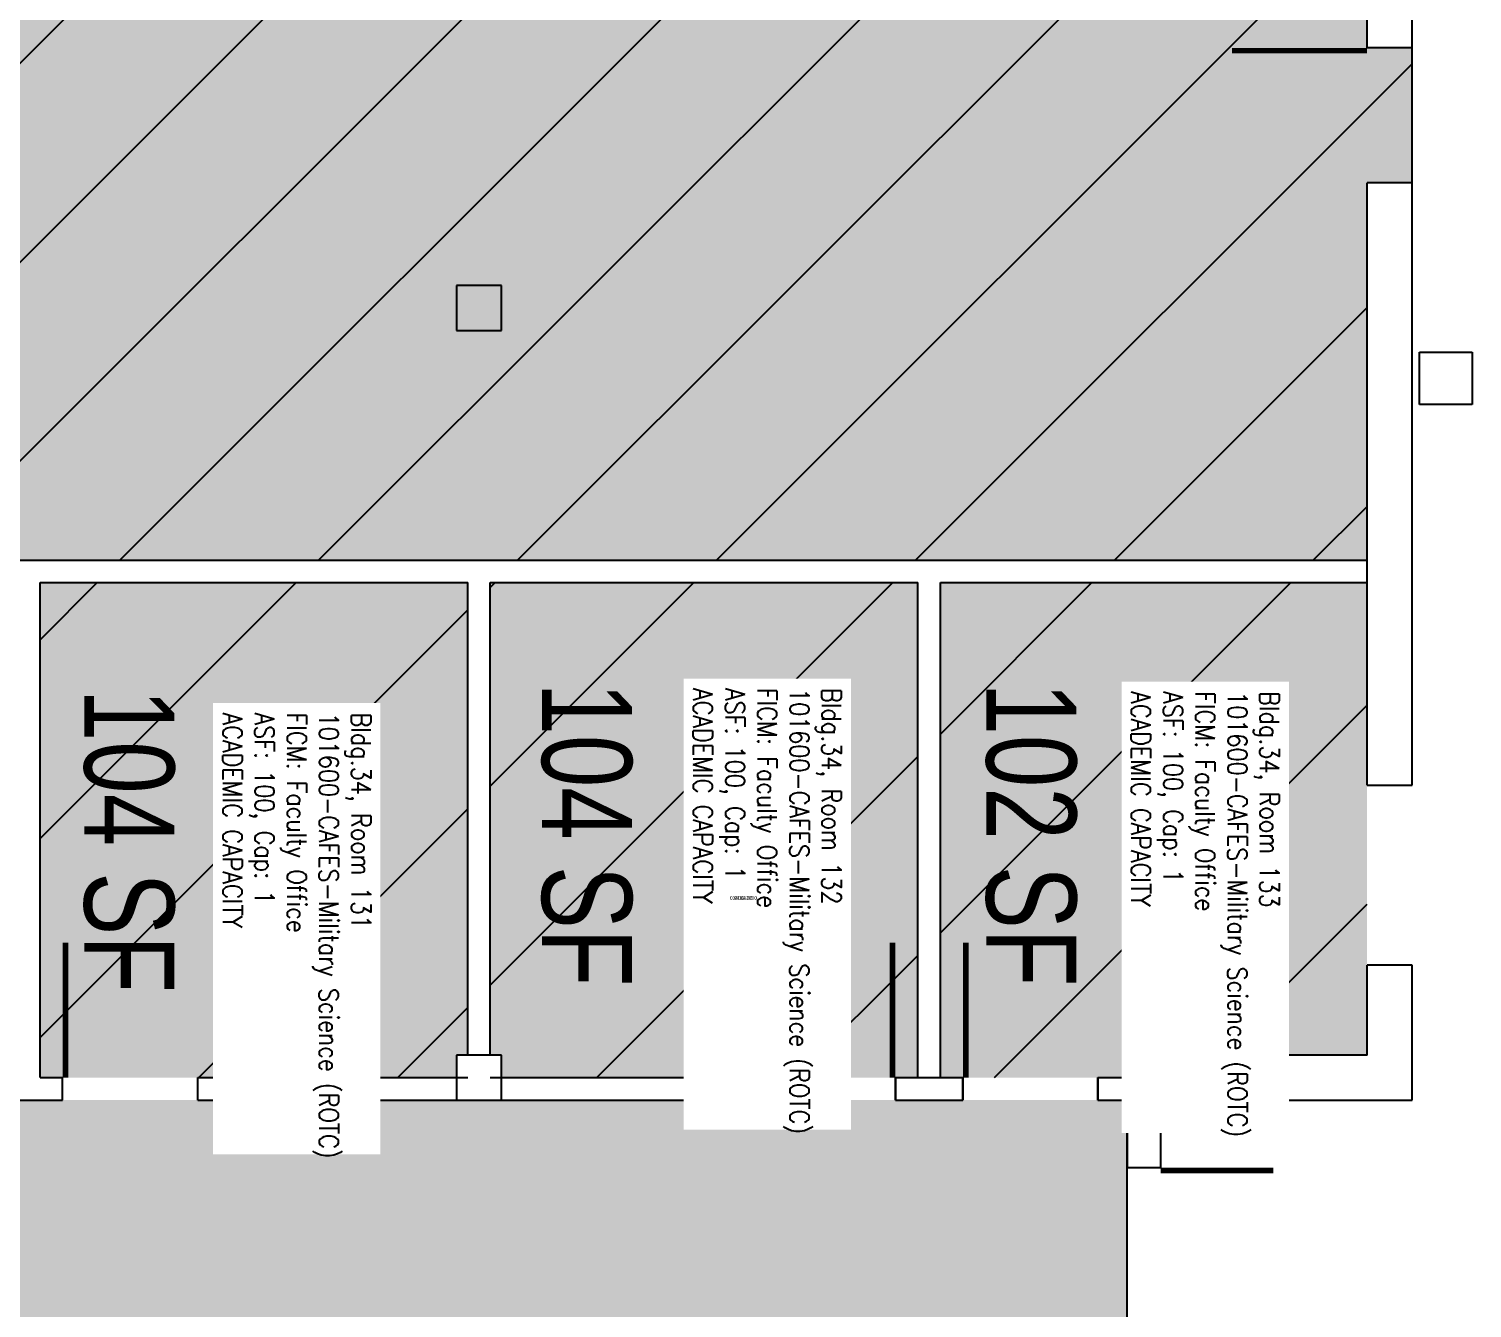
# Model space of a CAD drawing. Header units: inches. Extents: x -726 to 3772, y 0 to 2633.
# Drawn here: x 1805.2 to 2190, y 887.5 to 1228.7 of the extents above; entities that cross this region are included whole.
import ezdxf
from ezdxf.enums import TextEntityAlignment as Align

# ---------------------------------------------------------------- set-up
doc = ezdxf.new("R2010")
doc.units = ezdxf.units.IN
doc.header["$LTSCALE"] = 10
doc.header["$MEASUREMENT"] = 0
for name, color, linetype in [('A-DOOR', 2, 'CONTINUOUS'), ('A-IDEN-RNUM', 7, 'CONTINUOUS'), ('A-IDEN-SNUM', 4, 'CONTINUOUS'), ('A-IDEN-VNUM', 4, 'CONTINUOUS'), ('A-WALL', 5, 'CONTINUOUS'), ('AREA-TEXT', 3, 'CONTINUOUS'), ('Rooms-Capacity', 4, 'CONTINUOUS'), ('Rooms-Category-Color', 7, 'CONTINUOUS'), ('Rooms-College-Color', 7, 'CONTINUOUS'), ('Rooms-Department-Color', 7, 'CONTINUOUS'), ('Rooms-Division-Color', 7, 'CONTINUOUS'), ('Rooms-Information', 7, 'CONTINUOUS')]:
    doc.layers.add(name, color=color, linetype=linetype)
doc.styles.add('AREA', font='arial.ttf', dxfattribs={"width": 0.75, "height": 24})
doc.styles.add('ROOMSNUMBER', font='txt', dxfattribs={"height": 0.03})
doc.styles.add('ROOMVNUMBER', font='simplex.shx', dxfattribs={"width": 0.85})

msp = doc.modelspace()

# ---------------------------------------------------------------- hatches: boundary and pattern name
at = {"layer": 'Rooms-Capacity'}
h = msp.add_hatch(dxfattribs=at)
h.set_pattern_fill('ANSI31', color=256, scale=300, style=0)
h.paths.add_polyline_path([(2162, 1421.5), (2162, 1539.5), (2162, 1551.5), (2069, 1551.5), (1994, 1551.5), (1958, 1551.5), (1774, 1551.5), (1688.5, 1551.5), (1688.5, 1498.5), (1688.5, 1462.5), (1688.5, 1448.5), (1688.5, 1412.5), (1688.5, 1346.5), (1688.5, 1310.5), (1688.5, 1087), (2162, 1087), (2162, 1187.63), (2174, 1187.63), (2174, 1223.63), (2162, 1223.63)])
h = msp.add_hatch(dxfattribs=at)
h.set_pattern_fill('ANSI31', color=256, scale=300, style=0)
h.paths.add_polyline_path([(1922.25, 1081), (1808.25, 1081), (1808.25, 949), (1814.25, 949), (1808.25, 949), (1850.25, 949), (1919.25, 949), (1919.25, 955), (1922.25, 955)])
h = msp.add_hatch(dxfattribs=at)
h.set_pattern_fill('ANSI31', color=256, scale=300, style=0)
h.paths.add_polyline_path([(2042.25, 1081), (1928.25, 1081), (1928.25, 955), (1931.25, 955), (1931.25, 949), (2000.25, 949), (2036.25, 949), (2042.25, 949)])
h = msp.add_hatch(dxfattribs=at)
h.set_pattern_fill('ANSI31', color=256, scale=300, style=0)
h.paths.add_polyline_path([(2162, 979), (2162, 1027), (2162, 1081), (2048.25, 1081), (2048.25, 949), (2054.25, 949), (2090.25, 949), (2098, 949), (2098, 955), (2162, 955)])
at = {"layer": 'Rooms-Category-Color', "true_color": 0xe3f498}
msp.add_hatch(color=61, dxfattribs=at).paths.add_polyline_path([(2162, 1421.5), (2162, 1539.5), (2162, 1551.5), (2069, 1551.5), (1994, 1551.5), (1958, 1551.5), (1774, 1551.5), (1688.5, 1551.5), (1688.5, 1498.5), (1688.5, 1462.5), (1688.5, 1448.5), (1688.5, 1412.5), (1688.5, 1346.5), (1688.5, 1310.5), (1688.5, 1087), (2162, 1087), (2162, 1187.63), (2174, 1187.63), (2174, 1223.63), (2162, 1223.63)])
at = {"layer": 'Rooms-Category-Color', "true_color": 0xfa9ba3}
for points in [[(1922.25, 1081), (1808.25, 1081), (1808.25, 949), (1814.25, 949), (1808.25, 949), (1850.25, 949), (1919.25, 949), (1919.25, 955), (1922.25, 955)], [(2042.25, 1081), (1928.25, 1081), (1928.25, 955), (1931.25, 955), (1931.25, 949), (2000.25, 949), (2036.25, 949), (2042.25, 949)], [(2162, 979), (2162, 1027), (2162, 1081), (2048.25, 1081), (2048.25, 949), (2054.25, 949), (2090.25, 949), (2098, 949), (2098, 955), (2162, 955)]]:
    msp.add_hatch(color=241, dxfattribs=at).paths.add_polyline_path(points)
at = {"layer": 'Rooms-Category-Color', "true_color": 0xadadad}
h = msp.add_hatch(color=253, dxfattribs=at)
edge = h.paths.add_edge_path()
edge.add_line((2098, 925), (2098, 943))
edge.add_line((2098, 943), (-166, 943))
edge.add_line((-166, 943), (-227, 943))
edge.add_line((-227, 943), (-227, 909))
edge.add_line((-227, 909), (-227, 877))
edge.add_line((-227, 877), (-227, 847))
edge.add_line((-227, 847), (-227, 819))
edge.add_line((-227, 819), (-233, 819))
edge.add_line((-233, 819), (-233, 795))
edge.add_line((-233, 795), (-231, 759))
edge.add_line((-231, 759), (-231, 745))
edge.add_line((-231, 745), (-182.5, 745))
edge.add_line((-182.5, 745), (-146.5, 745))
edge.add_line((-146.5, 745), (-138.5, 745))
edge.add_line((-138.5, 745), (-138.5, 763))
edge.add_arc((-54.5, 763), 84, 90, 180, ccw=False)
edge.add_line((-54.5, 847), (12.5, 847))
edge.add_line((12.5, 847), (48.5, 847))
edge.add_line((48.5, 847), (173.5, 847))
edge.add_line((173.5, 847), (209.5, 847))
edge.add_line((209.5, 847), (369.5, 847))
edge.add_line((369.5, 847), (501.5, 847))
edge.add_line((501.5, 847), (543.5, 847))
edge.add_line((543.5, 847), (579.5, 847))
edge.add_line((579.5, 847), (725.5, 847))
edge.add_line((725.5, 847), (761.5, 847))
edge.add_line((761.5, 847), (813.5, 847))
edge.add_line((813.5, 847), (899.5, 847))
edge.add_line((899.5, 847), (935.5, 847))
edge.add_line((935.5, 847), (1088, 847))
edge.add_line((1088, 847), (1124, 847))
edge.add_line((1124, 847), (1206, 847))
edge.add_line((1206, 847), (1206, 841))
edge.add_line((1206, 841), (1240, 841))
edge.add_line((1240, 841), (1240, 847))
edge.add_line((1240, 847), (1251.97, 847))
edge.add_line((1251.97, 847), (1287.97, 847))
edge.add_line((1287.97, 847), (1371.97, 847))
edge.add_line((1371.97, 847), (1407.97, 847))
edge.add_line((1407.97, 847), (1552.11, 847))
edge.add_line((1552.11, 847), (1588.11, 847))
edge.add_line((1588.11, 847), (1632.5, 847))
edge.add_line((1632.5, 847), (1664.5, 847))
edge.add_line((1664.5, 847), (1688.5, 847))
edge.add_line((1688.5, 847), (1688.5, 844))
edge.add_line((1688.5, 844), (1929, 844))
edge.add_line((1929, 844), (1929, 844.09))
edge.add_line((1929, 844.09), (1989, 844))
edge.add_line((1989, 844), (2098, 844))
edge.add_line((2098, 844), (2098, 865))
edge.add_line((2098, 865), (2098, 925))
at = {"layer": 'Rooms-College-Color', "true_color": 0xe3f498}
msp.add_hatch(color=61, dxfattribs=at).paths.add_polyline_path([(2162, 1421.5), (2162, 1539.5), (2162, 1551.5), (2069, 1551.5), (1994, 1551.5), (1958, 1551.5), (1774, 1551.5), (1688.5, 1551.5), (1688.5, 1498.5), (1688.5, 1462.5), (1688.5, 1448.5), (1688.5, 1412.5), (1688.5, 1346.5), (1688.5, 1310.5), (1688.5, 1087), (2162, 1087), (2162, 1187.63), (2174, 1187.63), (2174, 1223.63), (2162, 1223.63)])
at = {"layer": 'Rooms-College-Color', "true_color": 0xe3c5e1}
for points in [[(1922.25, 1081), (1808.25, 1081), (1808.25, 949), (1814.25, 949), (1808.25, 949), (1850.25, 949), (1919.25, 949), (1919.25, 955), (1922.25, 955)], [(2042.25, 1081), (1928.25, 1081), (1928.25, 955), (1931.25, 955), (1931.25, 949), (2000.25, 949), (2036.25, 949), (2042.25, 949)], [(2162, 979), (2162, 1027), (2162, 1081), (2048.25, 1081), (2048.25, 949), (2054.25, 949), (2090.25, 949), (2098, 949), (2098, 955), (2162, 955)]]:
    msp.add_hatch(color=254, dxfattribs=at).paths.add_polyline_path(points)
at = {"layer": 'Rooms-College-Color', "true_color": 0xadadad}
h = msp.add_hatch(color=253, dxfattribs=at)
edge = h.paths.add_edge_path()
edge.add_line((2098, 925), (2098, 943))
edge.add_line((2098, 943), (-166, 943))
edge.add_line((-166, 943), (-227, 943))
edge.add_line((-227, 943), (-227, 909))
edge.add_line((-227, 909), (-227, 877))
edge.add_line((-227, 877), (-227, 847))
edge.add_line((-227, 847), (-227, 819))
edge.add_line((-227, 819), (-233, 819))
edge.add_line((-233, 819), (-233, 795))
edge.add_line((-233, 795), (-231, 759))
edge.add_line((-231, 759), (-231, 745))
edge.add_line((-231, 745), (-182.5, 745))
edge.add_line((-182.5, 745), (-146.5, 745))
edge.add_line((-146.5, 745), (-138.5, 745))
edge.add_line((-138.5, 745), (-138.5, 763))
edge.add_arc((-54.5, 763), 84, 90, 180, ccw=False)
edge.add_line((-54.5, 847), (12.5, 847))
edge.add_line((12.5, 847), (48.5, 847))
edge.add_line((48.5, 847), (173.5, 847))
edge.add_line((173.5, 847), (209.5, 847))
edge.add_line((209.5, 847), (369.5, 847))
edge.add_line((369.5, 847), (501.5, 847))
edge.add_line((501.5, 847), (543.5, 847))
edge.add_line((543.5, 847), (579.5, 847))
edge.add_line((579.5, 847), (725.5, 847))
edge.add_line((725.5, 847), (761.5, 847))
edge.add_line((761.5, 847), (813.5, 847))
edge.add_line((813.5, 847), (899.5, 847))
edge.add_line((899.5, 847), (935.5, 847))
edge.add_line((935.5, 847), (1088, 847))
edge.add_line((1088, 847), (1124, 847))
edge.add_line((1124, 847), (1206, 847))
edge.add_line((1206, 847), (1206, 841))
edge.add_line((1206, 841), (1240, 841))
edge.add_line((1240, 841), (1240, 847))
edge.add_line((1240, 847), (1251.97, 847))
edge.add_line((1251.97, 847), (1287.97, 847))
edge.add_line((1287.97, 847), (1371.97, 847))
edge.add_line((1371.97, 847), (1407.97, 847))
edge.add_line((1407.97, 847), (1552.11, 847))
edge.add_line((1552.11, 847), (1588.11, 847))
edge.add_line((1588.11, 847), (1632.5, 847))
edge.add_line((1632.5, 847), (1664.5, 847))
edge.add_line((1664.5, 847), (1688.5, 847))
edge.add_line((1688.5, 847), (1688.5, 844))
edge.add_line((1688.5, 844), (1929, 844))
edge.add_line((1929, 844), (1929, 844.09))
edge.add_line((1929, 844.09), (1989, 844))
edge.add_line((1989, 844), (2098, 844))
edge.add_line((2098, 844), (2098, 865))
edge.add_line((2098, 865), (2098, 925))
at = {"layer": 'Rooms-Department-Color', "true_color": 0xe3f498}
msp.add_hatch(color=61, dxfattribs=at).paths.add_polyline_path([(2162, 1421.5), (2162, 1539.5), (2162, 1551.5), (2069, 1551.5), (1994, 1551.5), (1958, 1551.5), (1774, 1551.5), (1688.5, 1551.5), (1688.5, 1498.5), (1688.5, 1462.5), (1688.5, 1448.5), (1688.5, 1412.5), (1688.5, 1346.5), (1688.5, 1310.5), (1688.5, 1087), (2162, 1087), (2162, 1187.63), (2174, 1187.63), (2174, 1223.63), (2162, 1223.63)])
at = {"layer": 'Rooms-Department-Color', "true_color": 0xe3c5e1}
for points in [[(1922.25, 1081), (1808.25, 1081), (1808.25, 949), (1814.25, 949), (1808.25, 949), (1850.25, 949), (1919.25, 949), (1919.25, 955), (1922.25, 955)], [(2042.25, 1081), (1928.25, 1081), (1928.25, 955), (1931.25, 955), (1931.25, 949), (2000.25, 949), (2036.25, 949), (2042.25, 949)], [(2162, 979), (2162, 1027), (2162, 1081), (2048.25, 1081), (2048.25, 949), (2054.25, 949), (2090.25, 949), (2098, 949), (2098, 955), (2162, 955)]]:
    msp.add_hatch(color=254, dxfattribs=at).paths.add_polyline_path(points)
at = {"layer": 'Rooms-Department-Color', "true_color": 0xacacac}
h = msp.add_hatch(color=253, dxfattribs=at)
edge = h.paths.add_edge_path()
edge.add_line((2098, 925), (2098, 943))
edge.add_line((2098, 943), (-166, 943))
edge.add_line((-166, 943), (-227, 943))
edge.add_line((-227, 943), (-227, 909))
edge.add_line((-227, 909), (-227, 877))
edge.add_line((-227, 877), (-227, 847))
edge.add_line((-227, 847), (-227, 819))
edge.add_line((-227, 819), (-233, 819))
edge.add_line((-233, 819), (-233, 795))
edge.add_line((-233, 795), (-231, 759))
edge.add_line((-231, 759), (-231, 745))
edge.add_line((-231, 745), (-182.5, 745))
edge.add_line((-182.5, 745), (-146.5, 745))
edge.add_line((-146.5, 745), (-138.5, 745))
edge.add_line((-138.5, 745), (-138.5, 763))
edge.add_arc((-54.5, 763), 84, 90, 180, ccw=False)
edge.add_line((-54.5, 847), (12.5, 847))
edge.add_line((12.5, 847), (48.5, 847))
edge.add_line((48.5, 847), (173.5, 847))
edge.add_line((173.5, 847), (209.5, 847))
edge.add_line((209.5, 847), (369.5, 847))
edge.add_line((369.5, 847), (501.5, 847))
edge.add_line((501.5, 847), (543.5, 847))
edge.add_line((543.5, 847), (579.5, 847))
edge.add_line((579.5, 847), (725.5, 847))
edge.add_line((725.5, 847), (761.5, 847))
edge.add_line((761.5, 847), (813.5, 847))
edge.add_line((813.5, 847), (899.5, 847))
edge.add_line((899.5, 847), (935.5, 847))
edge.add_line((935.5, 847), (1088, 847))
edge.add_line((1088, 847), (1124, 847))
edge.add_line((1124, 847), (1206, 847))
edge.add_line((1206, 847), (1206, 841))
edge.add_line((1206, 841), (1240, 841))
edge.add_line((1240, 841), (1240, 847))
edge.add_line((1240, 847), (1251.97, 847))
edge.add_line((1251.97, 847), (1287.97, 847))
edge.add_line((1287.97, 847), (1371.97, 847))
edge.add_line((1371.97, 847), (1407.97, 847))
edge.add_line((1407.97, 847), (1552.11, 847))
edge.add_line((1552.11, 847), (1588.11, 847))
edge.add_line((1588.11, 847), (1632.5, 847))
edge.add_line((1632.5, 847), (1664.5, 847))
edge.add_line((1664.5, 847), (1688.5, 847))
edge.add_line((1688.5, 847), (1688.5, 844))
edge.add_line((1688.5, 844), (1929, 844))
edge.add_line((1929, 844), (1929, 844.09))
edge.add_line((1929, 844.09), (1989, 844))
edge.add_line((1989, 844), (2098, 844))
edge.add_line((2098, 844), (2098, 865))
edge.add_line((2098, 865), (2098, 925))
at = {"layer": 'Rooms-Division-Color', "true_color": 0xe3f498}
msp.add_hatch(color=61, dxfattribs=at).paths.add_polyline_path([(2162, 1421.5), (2162, 1539.5), (2162, 1551.5), (2069, 1551.5), (1994, 1551.5), (1958, 1551.5), (1774, 1551.5), (1688.5, 1551.5), (1688.5, 1498.5), (1688.5, 1462.5), (1688.5, 1448.5), (1688.5, 1412.5), (1688.5, 1346.5), (1688.5, 1310.5), (1688.5, 1087), (2162, 1087), (2162, 1187.63), (2174, 1187.63), (2174, 1223.63), (2162, 1223.63)])
at = {"layer": 'Rooms-Division-Color', "true_color": 0xe3c5e1}
for points in [[(1922.25, 1081), (1808.25, 1081), (1808.25, 949), (1814.25, 949), (1808.25, 949), (1850.25, 949), (1919.25, 949), (1919.25, 955), (1922.25, 955)], [(2042.25, 1081), (1928.25, 1081), (1928.25, 955), (1931.25, 955), (1931.25, 949), (2000.25, 949), (2036.25, 949), (2042.25, 949)], [(2162, 979), (2162, 1027), (2162, 1081), (2048.25, 1081), (2048.25, 949), (2054.25, 949), (2090.25, 949), (2098, 949), (2098, 955), (2162, 955)]]:
    msp.add_hatch(color=254, dxfattribs=at).paths.add_polyline_path(points)
at = {"layer": 'Rooms-Division-Color', "true_color": 0xadadad}
h = msp.add_hatch(color=253, dxfattribs=at)
edge = h.paths.add_edge_path()
edge.add_line((2098, 925), (2098, 943))
edge.add_line((2098, 943), (-166, 943))
edge.add_line((-166, 943), (-227, 943))
edge.add_line((-227, 943), (-227, 909))
edge.add_line((-227, 909), (-227, 877))
edge.add_line((-227, 877), (-227, 847))
edge.add_line((-227, 847), (-227, 819))
edge.add_line((-227, 819), (-233, 819))
edge.add_line((-233, 819), (-233, 795))
edge.add_line((-233, 795), (-231, 759))
edge.add_line((-231, 759), (-231, 745))
edge.add_line((-231, 745), (-182.5, 745))
edge.add_line((-182.5, 745), (-146.5, 745))
edge.add_line((-146.5, 745), (-138.5, 745))
edge.add_line((-138.5, 745), (-138.5, 763))
edge.add_arc((-54.5, 763), 84, 90, 180, ccw=False)
edge.add_line((-54.5, 847), (12.5, 847))
edge.add_line((12.5, 847), (48.5, 847))
edge.add_line((48.5, 847), (173.5, 847))
edge.add_line((173.5, 847), (209.5, 847))
edge.add_line((209.5, 847), (369.5, 847))
edge.add_line((369.5, 847), (501.5, 847))
edge.add_line((501.5, 847), (543.5, 847))
edge.add_line((543.5, 847), (579.5, 847))
edge.add_line((579.5, 847), (725.5, 847))
edge.add_line((725.5, 847), (761.5, 847))
edge.add_line((761.5, 847), (813.5, 847))
edge.add_line((813.5, 847), (899.5, 847))
edge.add_line((899.5, 847), (935.5, 847))
edge.add_line((935.5, 847), (1088, 847))
edge.add_line((1088, 847), (1124, 847))
edge.add_line((1124, 847), (1206, 847))
edge.add_line((1206, 847), (1206, 841))
edge.add_line((1206, 841), (1240, 841))
edge.add_line((1240, 841), (1240, 847))
edge.add_line((1240, 847), (1251.97, 847))
edge.add_line((1251.97, 847), (1287.97, 847))
edge.add_line((1287.97, 847), (1371.97, 847))
edge.add_line((1371.97, 847), (1407.97, 847))
edge.add_line((1407.97, 847), (1552.11, 847))
edge.add_line((1552.11, 847), (1588.11, 847))
edge.add_line((1588.11, 847), (1632.5, 847))
edge.add_line((1632.5, 847), (1664.5, 847))
edge.add_line((1664.5, 847), (1688.5, 847))
edge.add_line((1688.5, 847), (1688.5, 844))
edge.add_line((1688.5, 844), (1929, 844))
edge.add_line((1929, 844), (1929, 844.09))
edge.add_line((1929, 844.09), (1989, 844))
edge.add_line((1989, 844), (2098, 844))
edge.add_line((2098, 844), (2098, 865))
edge.add_line((2098, 865), (2098, 925))

# ---------------------------------------------------------------- linework, layer by layer
at = {"layer": 'A-DOOR'}
msp.add_line((2098, 865), (2098, 925), dxfattribs=at)
msp.add_line((2098, 865), (2098, 925), dxfattribs=at)
for points in [[(2162, 1222.88, 1.5, 1.5, 0), (2126, 1222.88, 0, 0, 0), (2126, 1223.63, 0, 0, 0.414214), (2162, 1187.63, 0, 0, 0.414214)], [(2162, 1222.88, 1.5, 1.5, 0), (2126, 1222.88, 0, 0, 0), (2126, 1223.63, 0, 0, 0.414214), (2162, 1187.63, 0, 0, 0.414214)], [(1815, 949, 1.5, 1.5, 0), (1815, 985, 0, 0, 0), (1814.25, 985, 0, 0, -0.414214), (1850.25, 949, 0, 0, -0.414214)], [(2035.5, 949, 1.5, 1.5, 0), (2035.5, 985, 0, 0, 0), (2036.25, 985, 0, 0, 0.414214), (2000.25, 949, 0, 0, 0.414214)], [(2055, 949, 1.5, 1.5, 0), (2055, 985, 0, 0, 0), (2054.25, 985, 0, 0, -0.414214), (2090.25, 949, 0, 0, -0.414214)], [(2107, 924.25, 1.5, 1.5, 0), (2137, 924.25, 0, 0, 0), (2137, 925, 0, 0, -0.414214), (2107, 895, 0, 0, -0.414214)]]:
    msp.add_lwpolyline(points, format="xyseb", dxfattribs=at)
at = {"layer": 'A-WALL'}
for p, q in [((2162, 1223.63), (2162, 1421.5)), ((2162, 1223.63), (2162, 1421.5)), ((2174, 1027), (2174, 1421.5)), ((2174, 1027), (2174, 1421.5)), ((2174, 1223.63), (2162, 1223.63)), ((2174, 1223.63), (2162, 1223.63)), ((2162, 1027), (2162, 1187.63)), ((2174, 1187.63), (2162, 1187.63)), ((2162, 1027), (2162, 1187.63)), ((2174, 1187.63), (2162, 1187.63)), ((2162, 1127.5), (2162, 1182.5)), ((2162, 1127.5), (2162, 1182.5)), ((2174, 1127.5), (2174, 1182.5)), ((2174, 1127.5), (2174, 1182.5)), ((1919.25, 1160.22), (1919.25, 1148.22)), ((1931.25, 1160.22), (1919.25, 1160.22)), ((1931.25, 1160.22), (1919.25, 1160.22)), ((1919.25, 1160.22), (1919.25, 1148.22)), ((1931.25, 1148.22), (1931.25, 1160.22)), ((1931.25, 1148.22), (1931.25, 1160.22)), ((1919.25, 1148.22), (1931.25, 1148.22)), ((1919.25, 1148.22), (1931.25, 1148.22)), ((2176, 1128.5), (2176, 1142.5)), ((2176, 1128.5), (2176, 1142.5)), ((2176, 1142.5), (2190, 1142.5)), ((2176, 1128.5), (2176, 1142.5)), ((2176, 1142.5), (2190, 1142.5)), ((2176, 1128.5), (2176, 1142.5)), ((2190, 1142.5), (2190, 1128.5)), ((2190, 1142.5), (2190, 1128.5)), ((2190, 1128.5), (2176, 1128.5)), ((2190, 1128.5), (2176, 1128.5)), ((1688.5, 1087), (2162, 1087)), ((1808.25, 949), (1808.25, 1081)), ((1808.25, 1081), (1922.25, 1081)), ((1922.25, 955), (1922.25, 1081)), ((1928.25, 955), (1928.25, 1081)), ((1928.25, 1081), (2042.25, 1081)), ((2042.25, 949), (2042.25, 1081)), ((2048.25, 949), (2048.25, 1081)), ((2048.25, 1081), (2162, 1081)), ((2162, 1027), (2174, 1027)), ((2162, 1027), (2174, 1027)), ((2162, 955), (2162, 979)), ((2174, 979), (2162, 979)), ((2162, 955), (2162, 979)), ((2174, 979), (2162, 979)), ((2174, 943), (2174, 979)), ((2174, 943), (2174, 979)), ((2162, 955), (2162, 974.5)), ((2162, 955), (2162, 974.5)), ((2174, 943), (2174, 974.5)), ((2174, 943), (2174, 974.5)), ((1931.25, 955), (1919.25, 955)), ((1919.25, 955), (1919.25, 943)), ((1919.25, 955), (1919.25, 943)), ((1931.25, 943), (1931.25, 955)), ((1931.25, 943), (1931.25, 955)), ((2098, 955), (2098, 925)), ((2098, 955), (2098, 925)), ((2162, 955), (2098, 955)), ((1808.25, 949), (1814.25, 949)), ((1814.25, 943), (1814.25, 949)), ((1814.25, 943), (1814.25, 949)), ((1850.25, 949), (1922.25, 949)), ((1850.25, 943), (1850.25, 949)), ((1850.25, 943), (1850.25, 949)), ((1928.25, 949), (2000.25, 949)), ((2000.25, 943), (2000.25, 949)), ((2000.25, 949), (2000.25, 943)), ((2036.25, 943), (2036.25, 949)), ((2036.25, 949), (2054.25, 949)), ((2036.25, 949), (2036.25, 943)), ((2054.25, 943), (2054.25, 949)), ((2054.25, 949), (2054.25, 943)), ((2090.25, 943), (2090.25, 949)), ((2090.25, 949), (2098, 949)), ((2090.25, 949), (2090.25, 943)), ((1796.25, 943), (1814.25, 943)), ((1850.25, 943), (2000.25, 943)), ((1919.25, 943), (1931.25, 943)), ((2036.25, 943), (2054.25, 943)), ((2090.25, 943), (2098, 943)), ((2098, 925), (2098, 943)), ((2098, 925), (2098, 943)), ((2107, 943), (2174, 943)), ((2107, 925), (2107, 943)), ((2107, 925), (2107, 943)), ((2107, 943), (2174, 943)), ((2098, 925), (2107, 925)), ((2098, 925), (2107, 925))]:
    msp.add_line(p, q, dxfattribs=at)
for points in [[(2174, 1223.63), (2162, 1223.63)], [(2174, 1223.63), (2162, 1223.63)], [(2174, 1187.63), (2162, 1187.63)], [(2174, 1187.63), (2162, 1187.63)]]:
    msp.add_lwpolyline(points, dxfattribs=at)

# ---------------------------------------------------------------- texts
at = {"layer": 'A-IDEN-RNUM', "style": 'ROOMSNUMBER', "width": 0.85}
for s, p in [('0131-00', (1875.15, 996.89)), ('0132-00', (1995.76, 996.89)), ('0133-00', (2116.36, 996.89))]:
    msp.add_text(s, height=0.96, dxfattribs=at).set_placement(p, align=Align.MIDDLE)
at = {"layer": 'A-IDEN-SNUM', "style": 'ROOMSNUMBER', "width": 0.85}
for s, p in [('0340013100', (1875.15, 996.89)), ('0340013200', (1995.76, 996.89)), ('0340013300', (2116.36, 996.89))]:
    msp.add_text(s, height=0.96, dxfattribs=at).set_placement(p, align=Align.MIDDLE)
at = {"layer": 'A-IDEN-VNUM', "style": 'ROOMVNUMBER', "width": 0.85}
for s, p in [('131', (1874.95, 1016.44)), ('132', (2000.38, 1016.43)), ('133', (2117.13, 1015.58))]:
    msp.add_text(s, height=36, rotation=270, dxfattribs=at).set_placement(p, align=Align.MIDDLE)
at = {"layer": 'AREA-TEXT', "style": 'AREA', "width": 0.75}
for s, p in [('104 SF', (1832.03, 1012.15)), ('104 SF', (1954.03, 1013.86)), ('102 SF', (2072.49, 1013.86))]:
    msp.add_text(s, height=24, rotation=270, dxfattribs=at).set_placement(p, align=Align.MIDDLE_CENTER)

# ---------------------------------------------------------------- next in the draw order: texts
at = {"layer": 'Rooms-Information', "char_height": 5.14286, "width": 115.2, "attachment_point": 7, "rotation": 270, "style": 'ROOMVNUMBER', "bg_fill": 3, "box_fill_scale": 1.5, "bg_fill_color": 256, "bg_fill_true_color": 13158600, "bg_fill_transparency": 0}
for s, insert in [('Bldg.34, Room 132^M^J101600-CAFES-Military Science (ROTC)^M^JFICM: Faculty Office^M^JASF: 100, Cap: 1^M^JACADEMIC CAPACITY', (1982.38, 1052.86)), ('Bldg.34, Room 133^M^J101600-CAFES-Military Science (ROTC)^M^JFICM: Faculty Office^M^JASF: 100, Cap: 1^M^JACADEMIC CAPACITY', (2099.13, 1052.01)), ('Bldg.34, Room 131^M^J101600-CAFES-Military Science (ROTC)^M^JFICM: Faculty Office^M^JASF: 100, Cap: 1^M^JACADEMIC CAPACITY', (1856.95, 1046.31))]:
    msp.add_mtext(s, dxfattribs=dict(at, insert=insert))

doc.saveas('drawing.dxf')
